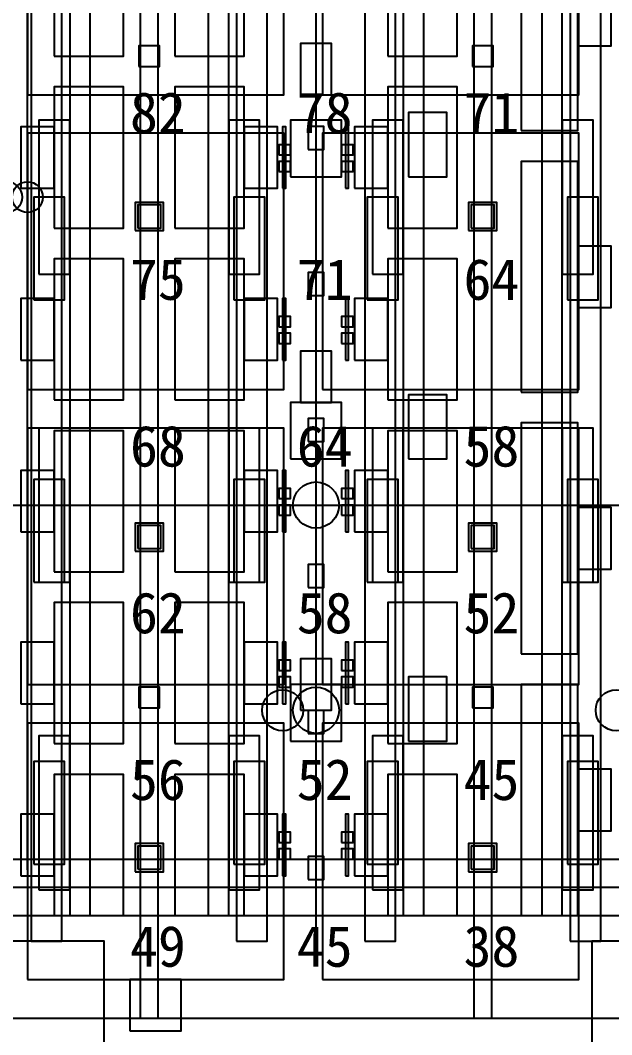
# Model space of a CAD drawing. Header units: metres. Extents: x -1640 to 1560, y -268 to 2338.
# Drawn here: x 205.72 to 228.78, y 1305.35 to 1344.9 of the extents above; entities that cross this region are included whole.
import ezdxf

# ---------------------------------------------------------------- set-up
doc = ezdxf.new("R2010")
doc.units = ezdxf.units.M
for name, color, linetype in [('1F_CHL', 4, 'Continuous'), ('1F_EHS_GAS_DETECTOR', 6, 'Continuous'), ('1F_PUMP', 2, 'Continuous'), ('1F_SCR', 3, 'Continuous'), ('1F_STRUCT_COLUMN', 8, 'Continuous'), ('1F_ZONE', 3, 'Continuous'), ('2F_CSF_LATERAL_RACK_CONCEPT', 9, 'Continuous'), ('2F_EHS_GAS_DETECTOR', 6, 'Continuous'), ('2F_RFG', 5, 'Continuous'), ('2F_STRUCT_COLUMN', 8, 'Continuous'), ('2F_VMB', 6, 'Continuous'), ('2F_ZONE', 3, 'Continuous'), ('3F_CLEANROOM_OVERHEAD_PIPE_DUCT_CONCEPT', 9, 'Continuous'), ('3F_CMP', 5, 'Continuous'), ('3F_EHS_EGRESS_DIST_M', 2, 'Continuous'), ('3F_EHS_SAFETY_SHOWER_EYEWASH_CONCEPT', 3, 'Continuous'), ('3F_FOUP', 5, 'Continuous'), ('3F_OHT', 9, 'Continuous'), ('3F_OHTV', 1, 'Continuous'), ('3F_STRUCT_COLUMN', 8, 'Continuous'), ('3F_TBAR', 6, 'Continuous'), ('3F_WET', 6, 'Continuous'), ('3F_ZONE', 3, 'Continuous'), ('4F_FFU', 1, 'Continuous'), ('4F_STRUCT_PLENUM_TRUSS_CONCEPT', 9, 'Continuous'), ('4F_ZONE', 3, 'Continuous'), ('5F_CHL', 4, 'Continuous'), ('5F_EHS_GAS_DETECTOR', 6, 'Continuous'), ('5F_PUMP', 2, 'Continuous'), ('5F_SCR', 3, 'Continuous'), ('5F_STRUCT_COLUMN', 8, 'Continuous'), ('5F_ZONE', 3, 'Continuous'), ('6F_CSF_LATERAL_RACK_CONCEPT', 9, 'Continuous'), ('6F_EHS_GAS_DETECTOR', 6, 'Continuous'), ('6F_RFG', 5, 'Continuous'), ('6F_STRUCT_COLUMN', 8, 'Continuous'), ('6F_VMB', 6, 'Continuous'), ('6F_ZONE', 3, 'Continuous'), ('7F_CLEANROOM_OVERHEAD_PIPE_DUCT_CONCEPT', 9, 'Continuous'), ('7F_CMP', 5, 'Continuous'), ('7F_EHS_EGRESS_DIST_M', 2, 'Continuous'), ('7F_EHS_SAFETY_SHOWER_EYEWASH_CONCEPT', 3, 'Continuous'), ('7F_FOUP', 5, 'Continuous'), ('7F_OHT', 9, 'Continuous'), ('7F_OHTV', 1, 'Continuous'), ('7F_STRUCT_COLUMN', 8, 'Continuous'), ('7F_TBAR', 6, 'Continuous'), ('7F_WET', 6, 'Continuous'), ('7F_ZONE', 3, 'Continuous'), ('8F_FFU', 1, 'Continuous'), ('8F_STRUCT_PLENUM_TRUSS_CONCEPT', 9, 'Continuous'), ('8F_ZONE', 3, 'Continuous'), ('RF_RSC', 4, 'Continuous'), ('RF_STACK', 2, 'Continuous'), ('UTIL_GAS.SPEC_CONCEPT', 3, 'Continuous'), ('UTIL_PCW.R_CONCEPT', 1, 'Continuous'), ('UTIL_PCW.R_RISER', 1, 'Continuous'), ('UTIL_PCW.S_RISER', 6, 'Continuous'), ('UTIL_WW.AA_CONCEPT', 3, 'Continuous'), ('UTIL_WW.F_CONCEPT', 2, 'Continuous'), ('UTIL_WW.ORG_CONCEPT', 4, 'Continuous')]:
    doc.layers.add(name, color=color, linetype=linetype)

msp = doc.modelspace()

# ---------------------------------------------------------------- linework, layer by layer
at = {"layer": '1F_CHL'}
for points in [[(220.85, 1338.8), (222.35, 1338.8), (222.35, 1341.3), (220.85, 1341.3)], [(220.85, 1327.8), (222.35, 1327.8), (222.35, 1330.3), (220.85, 1330.3)], [(220.85, 1316.8), (222.35, 1316.8), (222.35, 1319.3), (220.85, 1319.3)]]:
    msp.add_lwpolyline(points, close=True, dxfattribs=at)
at = {"layer": '1F_EHS_GAS_DETECTOR'}
msp.add_circle((217.25, 1318), 0.9, dxfattribs=at)
at = {"layer": '1F_PUMP'}
for points in [[(206.25, 1334), (207.45, 1334), (207.45, 1338), (206.25, 1338)], [(214.05, 1334), (215.25, 1334), (215.25, 1338), (214.05, 1338)], [(219.25, 1334), (220.45, 1334), (220.45, 1338), (219.25, 1338)], [(227.05, 1334), (228.25, 1334), (228.25, 1338), (227.05, 1338)], [(206.25, 1323), (207.45, 1323), (207.45, 1327), (206.25, 1327)], [(214.05, 1323), (215.25, 1323), (215.25, 1327), (214.05, 1327)], [(219.25, 1323), (220.45, 1323), (220.45, 1327), (219.25, 1327)], [(227.05, 1323), (228.25, 1323), (228.25, 1327), (227.05, 1327)], [(206.25, 1312), (207.45, 1312), (207.45, 1316), (206.25, 1316)], [(214.05, 1312), (215.25, 1312), (215.25, 1316), (214.05, 1316)], [(219.25, 1312), (220.45, 1312), (220.45, 1316), (219.25, 1316)], [(227.05, 1312), (228.25, 1312), (228.25, 1316), (227.05, 1316)]]:
    msp.add_lwpolyline(points, close=True, dxfattribs=at)
at = {"layer": '1F_SCR'}
for points in [[(216.25, 1338.8), (218.25, 1338.8), (218.25, 1341), (216.25, 1341)], [(216.25, 1327.8), (218.25, 1327.8), (218.25, 1330), (216.25, 1330)], [(216.25, 1316.8), (218.25, 1316.8), (218.25, 1319), (216.25, 1319)]]:
    msp.add_lwpolyline(points, close=True, dxfattribs=at)
at = {"layer": '1F_STRUCT_COLUMN'}
for points in [[(210.2, 1336.7), (211.3, 1336.7), (211.3, 1337.8), (210.2, 1337.8)], [(223.2, 1336.7), (224.3, 1336.7), (224.3, 1337.8), (223.2, 1337.8)], [(210.2, 1324.2), (211.3, 1324.2), (211.3, 1325.3), (210.2, 1325.3)], [(223.2, 1324.2), (224.3, 1324.2), (224.3, 1325.3), (223.2, 1325.3)], [(210.2, 1311.7), (211.3, 1311.7), (211.3, 1312.8), (210.2, 1312.8)], [(223.2, 1311.7), (224.3, 1311.7), (224.3, 1312.8), (223.2, 1312.8)]]:
    msp.add_lwpolyline(points, close=True, dxfattribs=at)
at = {"layer": '1F_ZONE'}
msp.add_lwpolyline([(20.5, 1306), (297, 1306), (297, 1464), (20.5, 1464)], close=True, dxfattribs=at)
at = {"layer": '2F_CSF_LATERAL_RACK_CONCEPT'}
for points in [[(207.65, 1310), (208.45, 1310), (208.45, 1460), (207.65, 1460)], [(213.05, 1310), (213.85, 1310), (213.85, 1460), (213.05, 1460)], [(220.65, 1310), (221.45, 1310), (221.45, 1460), (220.65, 1460)], [(226.05, 1310), (226.85, 1310), (226.85, 1460), (226.05, 1460)]]:
    msp.add_lwpolyline(points, close=True, dxfattribs=at)
at = {"layer": '2F_EHS_GAS_DETECTOR'}
msp.add_circle((217.25, 1326), 0.9, dxfattribs=at)
at = {"layer": '2F_RFG'}
for points in [[(206.45, 1335), (207.65, 1335), (207.65, 1341), (206.45, 1341)], [(213.85, 1335), (215.05, 1335), (215.05, 1341), (213.85, 1341)], [(219.45, 1335), (220.65, 1335), (220.65, 1341), (219.45, 1341)], [(226.85, 1335), (228.05, 1335), (228.05, 1341), (226.85, 1341)], [(206.45, 1323), (207.65, 1323), (207.65, 1329), (206.45, 1329)], [(213.85, 1323), (215.05, 1323), (215.05, 1329), (213.85, 1329)], [(219.45, 1323), (220.65, 1323), (220.65, 1329), (219.45, 1329)], [(226.85, 1323), (228.05, 1323), (228.05, 1329), (226.85, 1329)], [(206.45, 1311), (207.65, 1311), (207.65, 1317), (206.45, 1317)], [(213.85, 1311), (215.05, 1311), (215.05, 1317), (213.85, 1317)], [(219.45, 1311), (220.65, 1311), (220.65, 1317), (219.45, 1317)], [(226.85, 1311), (228.05, 1311), (228.05, 1317), (226.85, 1317)]]:
    msp.add_lwpolyline(points, close=True, dxfattribs=at)
at = {"layer": '2F_STRUCT_COLUMN'}
for points in [[(210.3, 1336.8), (211.2, 1336.8), (211.2, 1337.7), (210.3, 1337.7)], [(223.3, 1336.8), (224.2, 1336.8), (224.2, 1337.7), (223.3, 1337.7)], [(210.3, 1324.3), (211.2, 1324.3), (211.2, 1325.2), (210.3, 1325.2)], [(223.3, 1324.3), (224.2, 1324.3), (224.2, 1325.2), (223.3, 1325.2)], [(210.3, 1311.8), (211.2, 1311.8), (211.2, 1312.7), (210.3, 1312.7)], [(223.3, 1311.8), (224.2, 1311.8), (224.2, 1312.7), (223.3, 1312.7)]]:
    msp.add_lwpolyline(points, close=True, dxfattribs=at)
at = {"layer": '2F_VMB'}
for points in [[(216.65, 1342), (217.85, 1342), (217.85, 1344), (216.65, 1344)], [(216.65, 1330), (217.85, 1330), (217.85, 1332), (216.65, 1332)], [(216.65, 1318), (217.85, 1318), (217.85, 1320), (216.65, 1320)]]:
    msp.add_lwpolyline(points, close=True, dxfattribs=at)
at = {"layer": '2F_ZONE'}
msp.add_lwpolyline([(20.5, 1306), (297, 1306), (297, 1464), (20.5, 1464)], close=True, dxfattribs=at)
at = {"layer": '3F_CLEANROOM_OVERHEAD_PIPE_DUCT_CONCEPT'}
for points in [[(206.15, 1309), (207.35, 1309), (207.35, 1461), (206.15, 1461)], [(214.15, 1309), (215.35, 1309), (215.35, 1461), (214.15, 1461)], [(219.15, 1309), (220.35, 1309), (220.35, 1461), (219.15, 1461)], [(227.15, 1309), (228.35, 1309), (228.35, 1461), (227.15, 1461)]]:
    msp.add_lwpolyline(points, close=True, dxfattribs=at)
at = {"layer": '3F_CMP'}
for points in [[(207.05, 1343.5), (209.75, 1343.5), (209.75, 1349), (207.05, 1349)], [(211.75, 1343.5), (214.45, 1343.5), (214.45, 1349), (211.75, 1349)], [(220.05, 1343.5), (222.75, 1343.5), (222.75, 1349), (220.05, 1349)], [(207.05, 1336.8), (209.75, 1336.8), (209.75, 1342.3), (207.05, 1342.3)], [(211.75, 1336.8), (214.45, 1336.8), (214.45, 1342.3), (211.75, 1342.3)], [(220.05, 1336.8), (222.75, 1336.8), (222.75, 1342.3), (220.05, 1342.3)], [(205.75, 1338.35), (207.05, 1338.35), (207.05, 1340.75), (205.75, 1340.75)], [(214.45, 1338.35), (215.75, 1338.35), (215.75, 1340.75), (214.45, 1340.75)], [(218.75, 1338.35), (220.05, 1338.35), (220.05, 1340.75), (218.75, 1340.75)], [(207.05, 1330.1), (209.75, 1330.1), (209.75, 1335.6), (207.05, 1335.6)], [(211.75, 1330.1), (214.45, 1330.1), (214.45, 1335.6), (211.75, 1335.6)], [(220.05, 1330.1), (222.75, 1330.1), (222.75, 1335.6), (220.05, 1335.6)], [(205.75, 1331.65), (207.05, 1331.65), (207.05, 1334.05), (205.75, 1334.05)], [(214.45, 1331.65), (215.75, 1331.65), (215.75, 1334.05), (214.45, 1334.05)], [(218.75, 1331.65), (220.05, 1331.65), (220.05, 1334.05), (218.75, 1334.05)], [(207.05, 1323.4), (209.75, 1323.4), (209.75, 1328.9), (207.05, 1328.9)], [(211.75, 1323.4), (214.45, 1323.4), (214.45, 1328.9), (211.75, 1328.9)], [(220.05, 1323.4), (222.75, 1323.4), (222.75, 1328.9), (220.05, 1328.9)], [(205.75, 1324.95), (207.05, 1324.95), (207.05, 1327.35), (205.75, 1327.35)], [(214.45, 1324.95), (215.75, 1324.95), (215.75, 1327.35), (214.45, 1327.35)], [(218.75, 1324.95), (220.05, 1324.95), (220.05, 1327.35), (218.75, 1327.35)], [(207.05, 1316.7), (209.75, 1316.7), (209.75, 1322.2), (207.05, 1322.2)], [(211.75, 1316.7), (214.45, 1316.7), (214.45, 1322.2), (211.75, 1322.2)], [(220.05, 1316.7), (222.75, 1316.7), (222.75, 1322.2), (220.05, 1322.2)], [(205.75, 1318.25), (207.05, 1318.25), (207.05, 1320.65), (205.75, 1320.65)], [(214.45, 1318.25), (215.75, 1318.25), (215.75, 1320.65), (214.45, 1320.65)], [(218.75, 1318.25), (220.05, 1318.25), (220.05, 1320.65), (218.75, 1320.65)], [(207.05, 1310), (209.75, 1310), (209.75, 1315.5), (207.05, 1315.5)], [(211.75, 1310), (214.45, 1310), (214.45, 1315.5), (211.75, 1315.5)], [(220.05, 1310), (222.75, 1310), (222.75, 1315.5), (220.05, 1315.5)], [(205.75, 1311.55), (207.05, 1311.55), (207.05, 1313.95), (205.75, 1313.95)], [(214.45, 1311.55), (215.75, 1311.55), (215.75, 1313.95), (214.45, 1313.95)], [(218.75, 1311.55), (220.05, 1311.55), (220.05, 1313.95), (218.75, 1313.95)]]:
    msp.add_lwpolyline(points, close=True, dxfattribs=at)
at = {"layer": '3F_EHS_SAFETY_SHOWER_EYEWASH_CONCEPT'}
for centre in [(215.95, 1318), (228.95, 1318)]:
    msp.add_circle(centre, 0.8, dxfattribs=at)
at = {"layer": '3F_FOUP'}
for points in [[(215.8, 1339.65), (216.25, 1339.65), (216.25, 1340.05), (215.8, 1340.05)], [(218.25, 1339.65), (218.7, 1339.65), (218.7, 1340.05), (218.25, 1340.05)], [(215.8, 1339), (216.25, 1339), (216.25, 1339.4), (215.8, 1339.4)], [(218.25, 1339), (218.7, 1339), (218.7, 1339.4), (218.25, 1339.4)], [(215.8, 1332.95), (216.25, 1332.95), (216.25, 1333.35), (215.8, 1333.35)], [(218.25, 1332.95), (218.7, 1332.95), (218.7, 1333.35), (218.25, 1333.35)], [(215.8, 1332.3), (216.25, 1332.3), (216.25, 1332.7), (215.8, 1332.7)], [(218.25, 1332.3), (218.7, 1332.3), (218.7, 1332.7), (218.25, 1332.7)], [(215.8, 1326.25), (216.25, 1326.25), (216.25, 1326.65), (215.8, 1326.65)], [(218.25, 1326.25), (218.7, 1326.25), (218.7, 1326.65), (218.25, 1326.65)], [(215.8, 1325.6), (216.25, 1325.6), (216.25, 1326), (215.8, 1326)], [(218.25, 1325.6), (218.7, 1325.6), (218.7, 1326), (218.25, 1326)], [(215.8, 1319.55), (216.25, 1319.55), (216.25, 1319.95), (215.8, 1319.95)], [(218.25, 1319.55), (218.7, 1319.55), (218.7, 1319.95), (218.25, 1319.95)], [(215.8, 1318.9), (216.25, 1318.9), (216.25, 1319.3), (215.8, 1319.3)], [(218.25, 1318.9), (218.7, 1318.9), (218.7, 1319.3), (218.25, 1319.3)], [(215.8, 1312.85), (216.25, 1312.85), (216.25, 1313.25), (215.8, 1313.25)], [(218.25, 1312.85), (218.7, 1312.85), (218.7, 1313.25), (218.25, 1313.25)], [(215.8, 1312.2), (216.25, 1312.2), (216.25, 1312.6), (215.8, 1312.6)], [(218.25, 1312.2), (218.7, 1312.2), (218.7, 1312.6), (218.25, 1312.6)]]:
    msp.add_lwpolyline(points, close=True, dxfattribs=at)
at = {"layer": '3F_OHT'}
msp.add_line((217.25, 1309), (217.25, 1381), dxfattribs=at)
at = {"layer": '3F_OHTV'}
for points in [[(216.95, 1339.86), (217.55, 1339.86), (217.55, 1340.76), (216.95, 1340.76)], [(216.95, 1334.17), (217.55, 1334.17), (217.55, 1335.07), (216.95, 1335.07)], [(216.95, 1328.48), (217.55, 1328.48), (217.55, 1329.38), (216.95, 1329.38)], [(216.95, 1322.78), (217.55, 1322.78), (217.55, 1323.68), (216.95, 1323.68)], [(216.95, 1317.09), (217.55, 1317.09), (217.55, 1317.99), (216.95, 1317.99)], [(216.95, 1311.4), (217.55, 1311.4), (217.55, 1312.3), (216.95, 1312.3)]]:
    msp.add_lwpolyline(points, close=True, dxfattribs=at)
at = {"layer": '3F_STRUCT_COLUMN'}
for points in [[(210.35, 1343.1), (211.15, 1343.1), (211.15, 1343.9), (210.35, 1343.9)], [(223.35, 1343.1), (224.15, 1343.1), (224.15, 1343.9), (223.35, 1343.9)], [(210.35, 1318.1), (211.15, 1318.1), (211.15, 1318.9), (210.35, 1318.9)], [(223.35, 1318.1), (224.15, 1318.1), (224.15, 1318.9), (223.35, 1318.9)]]:
    msp.add_lwpolyline(points, close=True, dxfattribs=at)
at = {"layer": '3F_TBAR'}
for points in [[(215.95, 1338.35), (216.07, 1338.35), (216.07, 1340.75), (215.95, 1340.75)], [(218.4, 1338.35), (218.52, 1338.35), (218.52, 1340.75), (218.4, 1340.75)], [(215.95, 1331.65), (216.07, 1331.65), (216.07, 1334.05), (215.95, 1334.05)], [(218.4, 1331.65), (218.52, 1331.65), (218.52, 1334.05), (218.4, 1334.05)], [(215.95, 1324.95), (216.07, 1324.95), (216.07, 1327.35), (215.95, 1327.35)], [(218.4, 1324.95), (218.52, 1324.95), (218.52, 1327.35), (218.4, 1327.35)], [(215.95, 1318.25), (216.07, 1318.25), (216.07, 1320.65), (215.95, 1320.65)], [(218.4, 1318.25), (218.52, 1318.25), (218.52, 1320.65), (218.4, 1320.65)], [(215.95, 1311.55), (216.07, 1311.55), (216.07, 1313.95), (215.95, 1313.95)], [(218.4, 1311.55), (218.52, 1311.55), (218.52, 1313.95), (218.4, 1313.95)]]:
    msp.add_lwpolyline(points, close=True, dxfattribs=at)
at = {"layer": '3F_WET'}
for points in [[(225.25, 1340.6), (227.45, 1340.6), (227.45, 1349.6), (225.25, 1349.6)], [(227.45, 1343.9), (228.75, 1343.9), (228.75, 1346.3), (227.45, 1346.3)], [(225.25, 1330.4), (227.45, 1330.4), (227.45, 1339.4), (225.25, 1339.4)], [(227.45, 1333.7), (228.75, 1333.7), (228.75, 1336.1), (227.45, 1336.1)], [(225.25, 1320.2), (227.45, 1320.2), (227.45, 1329.2), (225.25, 1329.2)], [(227.45, 1323.5), (228.75, 1323.5), (228.75, 1325.9), (227.45, 1325.9)], [(225.25, 1310), (227.45, 1310), (227.45, 1319), (225.25, 1319)], [(227.45, 1313.3), (228.75, 1313.3), (228.75, 1315.7), (227.45, 1315.7)]]:
    msp.add_lwpolyline(points, close=True, dxfattribs=at)
at = {"layer": '3F_ZONE'}
msp.add_lwpolyline([(20.5, 1306), (297, 1306), (297, 1464), (20.5, 1464)], close=True, dxfattribs=at)
at = {"layer": '4F_FFU'}
for points in [[(206, 1342), (216, 1342), (216, 1352), (206, 1352)], [(217.5, 1342), (227.5, 1342), (227.5, 1352), (217.5, 1352)], [(206, 1330.5), (216, 1330.5), (216, 1340.5), (206, 1340.5)], [(217.5, 1330.5), (227.5, 1330.5), (227.5, 1340.5), (217.5, 1340.5)], [(206, 1319), (216, 1319), (216, 1329), (206, 1329)], [(217.5, 1319), (227.5, 1319), (227.5, 1329), (217.5, 1329)], [(206, 1307.5), (216, 1307.5), (216, 1317.5), (206, 1317.5)], [(217.5, 1307.5), (227.5, 1307.5), (227.5, 1317.5), (217.5, 1317.5)]]:
    msp.add_lwpolyline(points, close=True, dxfattribs=at)
at = {"layer": '4F_STRUCT_PLENUM_TRUSS_CONCEPT'}
for points in [[(210.4, 1306), (211.1, 1306), (211.1, 1464), (210.4, 1464)], [(223.4, 1306), (224.1, 1306), (224.1, 1464), (223.4, 1464)]]:
    msp.add_lwpolyline(points, close=True, dxfattribs=at)
at = {"layer": '4F_ZONE'}
msp.add_lwpolyline([(20.5, 1306), (297, 1306), (297, 1464), (20.5, 1464)], close=True, dxfattribs=at)
at = {"layer": '5F_CHL'}
for points in [[(220.85, 1338.8), (222.35, 1338.8), (222.35, 1341.3), (220.85, 1341.3)], [(220.85, 1327.8), (222.35, 1327.8), (222.35, 1330.3), (220.85, 1330.3)], [(220.85, 1316.8), (222.35, 1316.8), (222.35, 1319.3), (220.85, 1319.3)]]:
    msp.add_lwpolyline(points, close=True, dxfattribs=at)
at = {"layer": '5F_EHS_GAS_DETECTOR'}
msp.add_circle((217.25, 1318), 0.9, dxfattribs=at)
at = {"layer": '5F_PUMP'}
for points in [[(206.25, 1334), (207.45, 1334), (207.45, 1338), (206.25, 1338)], [(214.05, 1334), (215.25, 1334), (215.25, 1338), (214.05, 1338)], [(219.25, 1334), (220.45, 1334), (220.45, 1338), (219.25, 1338)], [(227.05, 1334), (228.25, 1334), (228.25, 1338), (227.05, 1338)], [(206.25, 1323), (207.45, 1323), (207.45, 1327), (206.25, 1327)], [(214.05, 1323), (215.25, 1323), (215.25, 1327), (214.05, 1327)], [(219.25, 1323), (220.45, 1323), (220.45, 1327), (219.25, 1327)], [(227.05, 1323), (228.25, 1323), (228.25, 1327), (227.05, 1327)], [(206.25, 1312), (207.45, 1312), (207.45, 1316), (206.25, 1316)], [(214.05, 1312), (215.25, 1312), (215.25, 1316), (214.05, 1316)], [(219.25, 1312), (220.45, 1312), (220.45, 1316), (219.25, 1316)], [(227.05, 1312), (228.25, 1312), (228.25, 1316), (227.05, 1316)]]:
    msp.add_lwpolyline(points, close=True, dxfattribs=at)
at = {"layer": '5F_SCR'}
for points in [[(216.25, 1338.8), (218.25, 1338.8), (218.25, 1341), (216.25, 1341)], [(216.25, 1327.8), (218.25, 1327.8), (218.25, 1330), (216.25, 1330)], [(216.25, 1316.8), (218.25, 1316.8), (218.25, 1319), (216.25, 1319)]]:
    msp.add_lwpolyline(points, close=True, dxfattribs=at)
at = {"layer": '5F_STRUCT_COLUMN'}
for points in [[(210.2, 1336.7), (211.3, 1336.7), (211.3, 1337.8), (210.2, 1337.8)], [(223.2, 1336.7), (224.3, 1336.7), (224.3, 1337.8), (223.2, 1337.8)], [(210.2, 1324.2), (211.3, 1324.2), (211.3, 1325.3), (210.2, 1325.3)], [(223.2, 1324.2), (224.3, 1324.2), (224.3, 1325.3), (223.2, 1325.3)], [(210.2, 1311.7), (211.3, 1311.7), (211.3, 1312.8), (210.2, 1312.8)], [(223.2, 1311.7), (224.3, 1311.7), (224.3, 1312.8), (223.2, 1312.8)]]:
    msp.add_lwpolyline(points, close=True, dxfattribs=at)
at = {"layer": '5F_ZONE'}
msp.add_lwpolyline([(20.5, 1306), (297, 1306), (297, 1464), (20.5, 1464)], close=True, dxfattribs=at)
at = {"layer": '6F_CSF_LATERAL_RACK_CONCEPT'}
for points in [[(207.65, 1310), (208.45, 1310), (208.45, 1460), (207.65, 1460)], [(213.05, 1310), (213.85, 1310), (213.85, 1460), (213.05, 1460)], [(220.65, 1310), (221.45, 1310), (221.45, 1460), (220.65, 1460)], [(226.05, 1310), (226.85, 1310), (226.85, 1460), (226.05, 1460)]]:
    msp.add_lwpolyline(points, close=True, dxfattribs=at)
at = {"layer": '6F_EHS_GAS_DETECTOR'}
msp.add_circle((217.25, 1326), 0.9, dxfattribs=at)
at = {"layer": '6F_RFG'}
for points in [[(206.45, 1335), (207.65, 1335), (207.65, 1341), (206.45, 1341)], [(213.85, 1335), (215.05, 1335), (215.05, 1341), (213.85, 1341)], [(219.45, 1335), (220.65, 1335), (220.65, 1341), (219.45, 1341)], [(226.85, 1335), (228.05, 1335), (228.05, 1341), (226.85, 1341)], [(206.45, 1323), (207.65, 1323), (207.65, 1329), (206.45, 1329)], [(213.85, 1323), (215.05, 1323), (215.05, 1329), (213.85, 1329)], [(219.45, 1323), (220.65, 1323), (220.65, 1329), (219.45, 1329)], [(226.85, 1323), (228.05, 1323), (228.05, 1329), (226.85, 1329)], [(206.45, 1311), (207.65, 1311), (207.65, 1317), (206.45, 1317)], [(213.85, 1311), (215.05, 1311), (215.05, 1317), (213.85, 1317)], [(219.45, 1311), (220.65, 1311), (220.65, 1317), (219.45, 1317)], [(226.85, 1311), (228.05, 1311), (228.05, 1317), (226.85, 1317)]]:
    msp.add_lwpolyline(points, close=True, dxfattribs=at)
at = {"layer": '6F_STRUCT_COLUMN'}
for points in [[(210.3, 1336.8), (211.2, 1336.8), (211.2, 1337.7), (210.3, 1337.7)], [(223.3, 1336.8), (224.2, 1336.8), (224.2, 1337.7), (223.3, 1337.7)], [(210.3, 1324.3), (211.2, 1324.3), (211.2, 1325.2), (210.3, 1325.2)], [(223.3, 1324.3), (224.2, 1324.3), (224.2, 1325.2), (223.3, 1325.2)], [(210.3, 1311.8), (211.2, 1311.8), (211.2, 1312.7), (210.3, 1312.7)], [(223.3, 1311.8), (224.2, 1311.8), (224.2, 1312.7), (223.3, 1312.7)]]:
    msp.add_lwpolyline(points, close=True, dxfattribs=at)
at = {"layer": '6F_VMB'}
for points in [[(216.65, 1342), (217.85, 1342), (217.85, 1344), (216.65, 1344)], [(216.65, 1330), (217.85, 1330), (217.85, 1332), (216.65, 1332)], [(216.65, 1318), (217.85, 1318), (217.85, 1320), (216.65, 1320)]]:
    msp.add_lwpolyline(points, close=True, dxfattribs=at)
at = {"layer": '6F_ZONE'}
msp.add_lwpolyline([(20.5, 1306), (297, 1306), (297, 1464), (20.5, 1464)], close=True, dxfattribs=at)
at = {"layer": '7F_CLEANROOM_OVERHEAD_PIPE_DUCT_CONCEPT'}
for points in [[(206.15, 1309), (207.35, 1309), (207.35, 1461), (206.15, 1461)], [(214.15, 1309), (215.35, 1309), (215.35, 1461), (214.15, 1461)], [(219.15, 1309), (220.35, 1309), (220.35, 1461), (219.15, 1461)], [(227.15, 1309), (228.35, 1309), (228.35, 1461), (227.15, 1461)]]:
    msp.add_lwpolyline(points, close=True, dxfattribs=at)
at = {"layer": '7F_CMP'}
for points in [[(207.05, 1343.5), (209.75, 1343.5), (209.75, 1349), (207.05, 1349)], [(211.75, 1343.5), (214.45, 1343.5), (214.45, 1349), (211.75, 1349)], [(220.05, 1343.5), (222.75, 1343.5), (222.75, 1349), (220.05, 1349)], [(207.05, 1336.8), (209.75, 1336.8), (209.75, 1342.3), (207.05, 1342.3)], [(211.75, 1336.8), (214.45, 1336.8), (214.45, 1342.3), (211.75, 1342.3)], [(220.05, 1336.8), (222.75, 1336.8), (222.75, 1342.3), (220.05, 1342.3)], [(205.75, 1338.35), (207.05, 1338.35), (207.05, 1340.75), (205.75, 1340.75)], [(214.45, 1338.35), (215.75, 1338.35), (215.75, 1340.75), (214.45, 1340.75)], [(218.75, 1338.35), (220.05, 1338.35), (220.05, 1340.75), (218.75, 1340.75)], [(207.05, 1330.1), (209.75, 1330.1), (209.75, 1335.6), (207.05, 1335.6)], [(211.75, 1330.1), (214.45, 1330.1), (214.45, 1335.6), (211.75, 1335.6)], [(220.05, 1330.1), (222.75, 1330.1), (222.75, 1335.6), (220.05, 1335.6)], [(205.75, 1331.65), (207.05, 1331.65), (207.05, 1334.05), (205.75, 1334.05)], [(214.45, 1331.65), (215.75, 1331.65), (215.75, 1334.05), (214.45, 1334.05)], [(218.75, 1331.65), (220.05, 1331.65), (220.05, 1334.05), (218.75, 1334.05)], [(207.05, 1323.4), (209.75, 1323.4), (209.75, 1328.9), (207.05, 1328.9)], [(211.75, 1323.4), (214.45, 1323.4), (214.45, 1328.9), (211.75, 1328.9)], [(220.05, 1323.4), (222.75, 1323.4), (222.75, 1328.9), (220.05, 1328.9)], [(205.75, 1324.95), (207.05, 1324.95), (207.05, 1327.35), (205.75, 1327.35)], [(214.45, 1324.95), (215.75, 1324.95), (215.75, 1327.35), (214.45, 1327.35)], [(218.75, 1324.95), (220.05, 1324.95), (220.05, 1327.35), (218.75, 1327.35)], [(207.05, 1316.7), (209.75, 1316.7), (209.75, 1322.2), (207.05, 1322.2)], [(211.75, 1316.7), (214.45, 1316.7), (214.45, 1322.2), (211.75, 1322.2)], [(220.05, 1316.7), (222.75, 1316.7), (222.75, 1322.2), (220.05, 1322.2)], [(205.75, 1318.25), (207.05, 1318.25), (207.05, 1320.65), (205.75, 1320.65)], [(214.45, 1318.25), (215.75, 1318.25), (215.75, 1320.65), (214.45, 1320.65)], [(218.75, 1318.25), (220.05, 1318.25), (220.05, 1320.65), (218.75, 1320.65)], [(207.05, 1310), (209.75, 1310), (209.75, 1315.5), (207.05, 1315.5)], [(211.75, 1310), (214.45, 1310), (214.45, 1315.5), (211.75, 1315.5)], [(220.05, 1310), (222.75, 1310), (222.75, 1315.5), (220.05, 1315.5)], [(205.75, 1311.55), (207.05, 1311.55), (207.05, 1313.95), (205.75, 1313.95)], [(214.45, 1311.55), (215.75, 1311.55), (215.75, 1313.95), (214.45, 1313.95)], [(218.75, 1311.55), (220.05, 1311.55), (220.05, 1313.95), (218.75, 1313.95)]]:
    msp.add_lwpolyline(points, close=True, dxfattribs=at)
at = {"layer": '7F_EHS_SAFETY_SHOWER_EYEWASH_CONCEPT'}
for centre in [(215.95, 1318), (228.95, 1318)]:
    msp.add_circle(centre, 0.8, dxfattribs=at)
at = {"layer": '7F_FOUP'}
for points in [[(215.8, 1339.65), (216.25, 1339.65), (216.25, 1340.05), (215.8, 1340.05)], [(218.25, 1339.65), (218.7, 1339.65), (218.7, 1340.05), (218.25, 1340.05)], [(215.8, 1339), (216.25, 1339), (216.25, 1339.4), (215.8, 1339.4)], [(218.25, 1339), (218.7, 1339), (218.7, 1339.4), (218.25, 1339.4)], [(215.8, 1332.95), (216.25, 1332.95), (216.25, 1333.35), (215.8, 1333.35)], [(218.25, 1332.95), (218.7, 1332.95), (218.7, 1333.35), (218.25, 1333.35)], [(215.8, 1332.3), (216.25, 1332.3), (216.25, 1332.7), (215.8, 1332.7)], [(218.25, 1332.3), (218.7, 1332.3), (218.7, 1332.7), (218.25, 1332.7)], [(215.8, 1326.25), (216.25, 1326.25), (216.25, 1326.65), (215.8, 1326.65)], [(218.25, 1326.25), (218.7, 1326.25), (218.7, 1326.65), (218.25, 1326.65)], [(215.8, 1325.6), (216.25, 1325.6), (216.25, 1326), (215.8, 1326)], [(218.25, 1325.6), (218.7, 1325.6), (218.7, 1326), (218.25, 1326)], [(215.8, 1319.55), (216.25, 1319.55), (216.25, 1319.95), (215.8, 1319.95)], [(218.25, 1319.55), (218.7, 1319.55), (218.7, 1319.95), (218.25, 1319.95)], [(215.8, 1318.9), (216.25, 1318.9), (216.25, 1319.3), (215.8, 1319.3)], [(218.25, 1318.9), (218.7, 1318.9), (218.7, 1319.3), (218.25, 1319.3)], [(215.8, 1312.85), (216.25, 1312.85), (216.25, 1313.25), (215.8, 1313.25)], [(218.25, 1312.85), (218.7, 1312.85), (218.7, 1313.25), (218.25, 1313.25)], [(215.8, 1312.2), (216.25, 1312.2), (216.25, 1312.6), (215.8, 1312.6)], [(218.25, 1312.2), (218.7, 1312.2), (218.7, 1312.6), (218.25, 1312.6)]]:
    msp.add_lwpolyline(points, close=True, dxfattribs=at)
at = {"layer": '7F_OHT'}
msp.add_line((217.25, 1309), (217.25, 1381), dxfattribs=at)
at = {"layer": '7F_OHTV'}
for points in [[(216.95, 1339.86), (217.55, 1339.86), (217.55, 1340.76), (216.95, 1340.76)], [(216.95, 1334.17), (217.55, 1334.17), (217.55, 1335.07), (216.95, 1335.07)], [(216.95, 1328.48), (217.55, 1328.48), (217.55, 1329.38), (216.95, 1329.38)], [(216.95, 1322.78), (217.55, 1322.78), (217.55, 1323.68), (216.95, 1323.68)], [(216.95, 1317.09), (217.55, 1317.09), (217.55, 1317.99), (216.95, 1317.99)], [(216.95, 1311.4), (217.55, 1311.4), (217.55, 1312.3), (216.95, 1312.3)]]:
    msp.add_lwpolyline(points, close=True, dxfattribs=at)
at = {"layer": '7F_STRUCT_COLUMN'}
for points in [[(210.35, 1343.1), (211.15, 1343.1), (211.15, 1343.9), (210.35, 1343.9)], [(223.35, 1343.1), (224.15, 1343.1), (224.15, 1343.9), (223.35, 1343.9)], [(210.35, 1318.1), (211.15, 1318.1), (211.15, 1318.9), (210.35, 1318.9)], [(223.35, 1318.1), (224.15, 1318.1), (224.15, 1318.9), (223.35, 1318.9)]]:
    msp.add_lwpolyline(points, close=True, dxfattribs=at)
at = {"layer": '7F_TBAR'}
for points in [[(215.95, 1338.35), (216.07, 1338.35), (216.07, 1340.75), (215.95, 1340.75)], [(218.4, 1338.35), (218.52, 1338.35), (218.52, 1340.75), (218.4, 1340.75)], [(215.95, 1331.65), (216.07, 1331.65), (216.07, 1334.05), (215.95, 1334.05)], [(218.4, 1331.65), (218.52, 1331.65), (218.52, 1334.05), (218.4, 1334.05)], [(215.95, 1324.95), (216.07, 1324.95), (216.07, 1327.35), (215.95, 1327.35)], [(218.4, 1324.95), (218.52, 1324.95), (218.52, 1327.35), (218.4, 1327.35)], [(215.95, 1318.25), (216.07, 1318.25), (216.07, 1320.65), (215.95, 1320.65)], [(218.4, 1318.25), (218.52, 1318.25), (218.52, 1320.65), (218.4, 1320.65)], [(215.95, 1311.55), (216.07, 1311.55), (216.07, 1313.95), (215.95, 1313.95)], [(218.4, 1311.55), (218.52, 1311.55), (218.52, 1313.95), (218.4, 1313.95)]]:
    msp.add_lwpolyline(points, close=True, dxfattribs=at)
at = {"layer": '7F_WET'}
for points in [[(225.25, 1340.6), (227.45, 1340.6), (227.45, 1349.6), (225.25, 1349.6)], [(227.45, 1343.9), (228.75, 1343.9), (228.75, 1346.3), (227.45, 1346.3)], [(225.25, 1330.4), (227.45, 1330.4), (227.45, 1339.4), (225.25, 1339.4)], [(227.45, 1333.7), (228.75, 1333.7), (228.75, 1336.1), (227.45, 1336.1)], [(225.25, 1320.2), (227.45, 1320.2), (227.45, 1329.2), (225.25, 1329.2)], [(227.45, 1323.5), (228.75, 1323.5), (228.75, 1325.9), (227.45, 1325.9)], [(225.25, 1310), (227.45, 1310), (227.45, 1319), (225.25, 1319)], [(227.45, 1313.3), (228.75, 1313.3), (228.75, 1315.7), (227.45, 1315.7)]]:
    msp.add_lwpolyline(points, close=True, dxfattribs=at)
at = {"layer": '7F_ZONE'}
msp.add_lwpolyline([(20.5, 1306), (297, 1306), (297, 1464), (20.5, 1464)], close=True, dxfattribs=at)
at = {"layer": '8F_FFU'}
for points in [[(206, 1342), (216, 1342), (216, 1352), (206, 1352)], [(217.5, 1342), (227.5, 1342), (227.5, 1352), (217.5, 1352)], [(206, 1330.5), (216, 1330.5), (216, 1340.5), (206, 1340.5)], [(217.5, 1330.5), (227.5, 1330.5), (227.5, 1340.5), (217.5, 1340.5)], [(206, 1319), (216, 1319), (216, 1329), (206, 1329)], [(217.5, 1319), (227.5, 1319), (227.5, 1329), (217.5, 1329)], [(206, 1307.5), (216, 1307.5), (216, 1317.5), (206, 1317.5)], [(217.5, 1307.5), (227.5, 1307.5), (227.5, 1317.5), (217.5, 1317.5)]]:
    msp.add_lwpolyline(points, close=True, dxfattribs=at)
at = {"layer": '8F_STRUCT_PLENUM_TRUSS_CONCEPT'}
for points in [[(210.4, 1306), (211.1, 1306), (211.1, 1464), (210.4, 1464)], [(223.4, 1306), (224.1, 1306), (224.1, 1464), (223.4, 1464)]]:
    msp.add_lwpolyline(points, close=True, dxfattribs=at)
at = {"layer": '8F_ZONE'}
msp.add_lwpolyline([(20.5, 1306), (297, 1306), (297, 1464), (20.5, 1464)], close=True, dxfattribs=at)
at = {"layer": 'RF_RSC'}
for points in [[(202, 1304), (209, 1304), (209, 1309), (202, 1309)], [(228, 1304), (235, 1304), (235, 1309), (228, 1309)]]:
    msp.add_lwpolyline(points, close=True, dxfattribs=at)
at = {"layer": 'RF_STACK'}
msp.add_lwpolyline([(210, 1305.5), (212, 1305.5), (212, 1307.5), (210, 1307.5)], close=True, dxfattribs=at)
at = {"layer": 'UTIL_GAS.SPEC_CONCEPT'}
msp.add_line((-274.3, 1326), (293.3, 1326), dxfattribs=at)
msp.add_line((-274.3, 1326), (293.3, 1326), dxfattribs=at)
at = {"layer": 'UTIL_PCW.R_CONCEPT'}
msp.add_line((206.005, 1311.78), (206.005, 1458.23), dxfattribs=at)
msp.add_line((206.005, 1311.78), (206.005, 1458.23), dxfattribs=at)
at = {"layer": 'UTIL_PCW.R_RISER'}
msp.add_circle((206.005, 1338.005), 0.6, dxfattribs=at)
msp.add_circle((206.005, 1338.005), 0.6, dxfattribs=at)
at = {"layer": 'UTIL_PCW.S_RISER'}
msp.add_circle((205.195, 1338.005), 0.6, dxfattribs=at)
msp.add_circle((205.195, 1338.005), 0.6, dxfattribs=at)
at = {"layer": 'UTIL_WW.AA_CONCEPT'}
msp.add_line((-276.3, 1311.1), (293.3, 1311.1), dxfattribs=at)
at = {"layer": 'UTIL_WW.F_CONCEPT'}
msp.add_line((-276.3, 1310), (293.3, 1310), dxfattribs=at)
at = {"layer": 'UTIL_WW.ORG_CONCEPT'}
msp.add_line((-276.3, 1312.2), (293.3, 1312.2), dxfattribs=at)

# ---------------------------------------------------------------- texts
at = {"layer": '3F_EHS_EGRESS_DIST_M'}
for s, p in [('82', (210, 1340.5)), ('78', (216.5, 1340.5)), ('71', (223, 1340.5)), ('75', (210, 1334)), ('71', (216.5, 1334)), ('64', (223, 1334)), ('68', (210, 1327.5)), ('64', (216.5, 1327.5)), ('58', (223, 1327.5)), ('62', (210, 1321)), ('58', (216.5, 1321)), ('52', (223, 1321)), ('56', (210, 1314.5)), ('52', (216.5, 1314.5)), ('45', (223, 1314.5)), ('49', (210, 1308)), ('45', (216.5, 1308)), ('38', (223, 1308))]:
    msp.add_text(s, height=1.6, dxfattribs=at).set_placement(p)
at = {"layer": '7F_EHS_EGRESS_DIST_M'}
for s, p in [('82', (210, 1340.5)), ('78', (216.5, 1340.5)), ('71', (223, 1340.5)), ('75', (210, 1334)), ('71', (216.5, 1334)), ('64', (223, 1334)), ('68', (210, 1327.5)), ('64', (216.5, 1327.5)), ('58', (223, 1327.5)), ('62', (210, 1321)), ('58', (216.5, 1321)), ('52', (223, 1321)), ('56', (210, 1314.5)), ('52', (216.5, 1314.5)), ('45', (223, 1314.5)), ('49', (210, 1308)), ('45', (216.5, 1308)), ('38', (223, 1308))]:
    msp.add_text(s, height=1.6, dxfattribs=at).set_placement(p)

doc.saveas('drawing.dxf')
